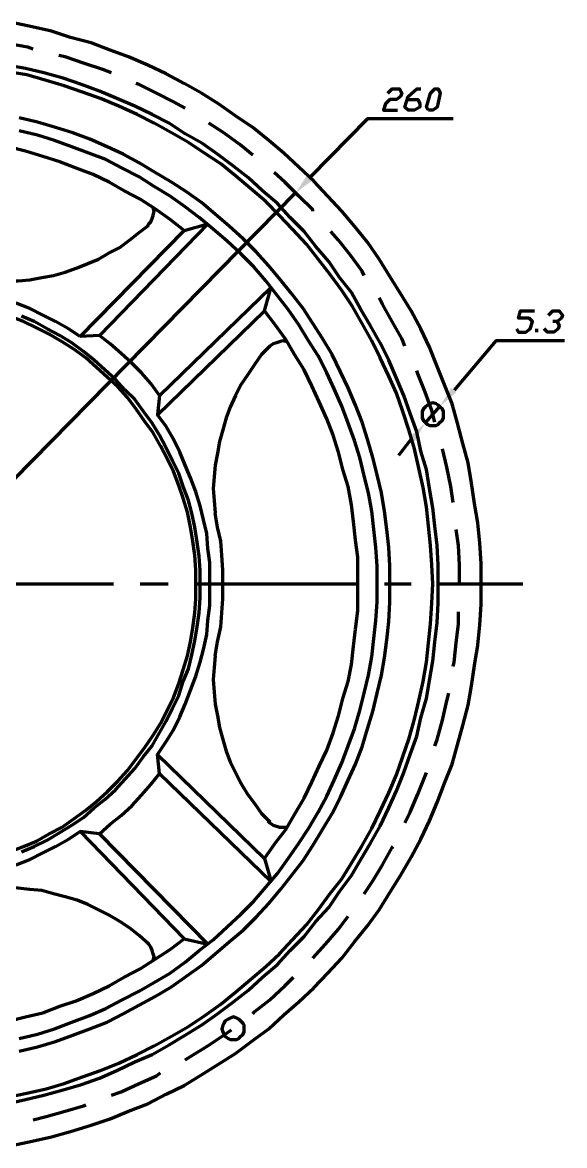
# Model space of a CAD drawing. Header units: inches. Extents: x 77 to 760, y 63 to 519.
# Drawn here: x 393.3 to 477.7, y 71.2 to 245.8 of the extents above; entities that cross this region are included whole.
import ezdxf

# ---------------------------------------------------------------- set-up
doc = ezdxf.new("R2010")
doc.units = ezdxf.units.IN
doc.header["$MEASUREMENT"] = 0
doc.layers.add('H', color=7, linetype='Continuous', lineweight=100)
doc.layers.add('P', color=250, linetype='Continuous', lineweight=100)

msp = doc.modelspace()

# ---------------------------------------------------------------- hatches: boundary and pattern name
at = {"layer": 'H', "linetype": 'Continuous'}
for points in [[(437.67, 222.17), (438.5, 221.33), (435.83, 219.33)], [(460, 189), (460.83, 188.33), (458.33, 186.17)], [(453.5, 181.33), (454.33, 180.67), (456, 183.5)]]:
    msp.add_hatch(color=0, dxfattribs=at).paths.add_polyline_path(points)

# ---------------------------------------------------------------- linework, layer by layer
at = {"layer": 'P', "color": 0, "linetype": 'Continuous'}
for points in [[(464.67, 158.5), (464.67, 161.67), (464.5, 164.83), (464.17, 168), (463.67, 171), (463.17, 174.17), (462.67, 177.33), (461.83, 180.33), (461, 183.5), (460.17, 186.5), (459, 189.5), (457.83, 192.33), (456.67, 195.33), (455.33, 198.17), (453.83, 201), (452.17, 203.67), (450.5, 206.33), (448.83, 209), (447, 211.67), (445, 214.17), (443, 216.5), (440.83, 218.83), (438.67, 221.17), (436.33, 223.33), (434, 225.5), (431.67, 227.5), (429.17, 229.5), (426.5, 231.33), (423.83, 233.17), (421.17, 234.83), (418.5, 236.33), (415.67, 237.83), (412.83, 239.17), (409.83, 240.5), (407, 241.5), (404, 242.67), (400.83, 243.5), (397.83, 244.5), (394.83, 245.17), (391.67, 245.83)], [(395, 241.67), (394.17, 242), (391.17, 242.5), (388, 243), (386.5, 243.17)], [(407.17, 238), (405.83, 238.5), (402.83, 239.5), (400, 240.5), (399, 240.67)], [(458, 158.5), (458, 161.5), (457.83, 164.5), (457.5, 167.5), (457.17, 170.33), (456.67, 173.33), (456.17, 176.33), (455.33, 179.17), (454.67, 182.17), (453.67, 185), (452.67, 187.83), (451.5, 190.5), (450.33, 193.33), (449, 196), (447.5, 198.67), (446, 201.17), (444.5, 203.83), (442.67, 206.17), (441, 208.67), (439, 211), (437.17, 213.33), (435, 215.5), (433, 217.67), (430.67, 219.67), (428.5, 221.67), (426.17, 223.5), (423.67, 225.33), (421.33, 227), (418.67, 228.5), (416.17, 230.17), (413.5, 231.5), (410.83, 232.83), (408, 234), (405.33, 235.17), (402.5, 236.17), (399.67, 237.17), (396.67, 238), (393.83, 238.67), (390.83, 239.17)], [(457.17, 158.5), (457, 161.5), (456.83, 164.5), (456.5, 167.5), (456.17, 170.5), (455.67, 173.5), (455, 176.5), (454.33, 179.5), (453.5, 182.33), (452.5, 185.33), (451.5, 188.17), (450.33, 190.83), (449, 193.67), (447.67, 196.33), (446.17, 199), (444.67, 201.67), (443, 204.17), (441.17, 206.67), (439.33, 209), (437.5, 211.33), (435.33, 213.67), (433.33, 215.83), (431.17, 218), (428.83, 220), (426.5, 222), (424.17, 223.83), (421.67, 225.5), (419.17, 227.17), (416.5, 228.67), (413.83, 230.17), (411.17, 231.5), (408.33, 232.83), (405.5, 234), (402.67, 235), (399.83, 236), (397, 236.83), (394, 237.67), (391, 238.17)], [(418.67, 232.5), (416.83, 233.5), (414.17, 234.83), (411.5, 236.17), (411, 236.33)], [(450.17, 234.83), (450.83, 235.5), (452, 235.5), (452.33, 234.83), (452.17, 234.33), (451.5, 233.83), (450.5, 233.83), (449.83, 233.17), (449.5, 232.17), (451.67, 232.17)], [(453.17, 233.83), (454.83, 233.83), (455.17, 233.17), (455.17, 232.67), (454.33, 232.17), (453.33, 232.17), (452.83, 232.67), (453.33, 234.33), (454.67, 235.5), (455.33, 235.5)], [(456.5, 232.17), (456.17, 232.67), (456.83, 234.83), (457.5, 235.5), (458, 235.5), (458.33, 234.83), (457.83, 232.67), (457.17, 232.17), (456.5, 232.17)], [(450.5, 158.5), (450.5, 161.33), (450.33, 164.17), (450, 167), (449.67, 169.83), (449.17, 172.67), (448.5, 175.5), (447.83, 178.17), (447, 181), (446.17, 183.67), (445.17, 186.33), (444, 189), (442.83, 191.5), (441.5, 194.17), (440, 196.67), (438.5, 199), (437, 201.33), (435.17, 203.67), (433.5, 205.83), (431.67, 208), (429.67, 210.17), (427.67, 212.17), (425.5, 214.17), (423.33, 216), (421.17, 217.83), (418.83, 219.5), (416.5, 221), (414, 222.5), (411.5, 224), (409, 225.33), (406.5, 226.5), (403.83, 227.67), (401.17, 228.67), (398.5, 229.5), (395.67, 230.33), (392.83, 231)], [(460.33, 230.83), (447, 230.83), (438.17, 221.83)], [(448.5, 158.5), (448.5, 161.33), (448.33, 164.17), (448, 167), (447.67, 169.83), (447.17, 172.67), (446.5, 175.33), (445.83, 178.17), (445, 180.83), (444, 183.5), (443, 186.17), (441.83, 188.83), (440.67, 191.33), (439.33, 194), (437.83, 196.33), (436.33, 198.83), (434.67, 201.17), (433, 203.33), (431.17, 205.67), (429.33, 207.83), (427.33, 209.83), (425.17, 211.83), (423, 213.67), (420.83, 215.5), (418.67, 217.17), (416.33, 218.83), (413.83, 220.33), (411.5, 221.83), (408.83, 223.17), (406.33, 224.5), (403.67, 225.5), (401, 226.5), (398.33, 227.5), (395.67, 228.33), (392.83, 229)], [(429.17, 225.17), (427.17, 226.83), (424.67, 228.67), (422.33, 230.17)], [(418.5, 213.5), (416.33, 215.17), (414, 216.83), (411.67, 218.33), (409.17, 219.67), (406.83, 221), (404.33, 222.17), (401.67, 223.17), (399.17, 224.17), (396.5, 225), (393.83, 225.83), (391.17, 226.5)], [(438.5, 216.5), (438.5, 216.67), (436.33, 218.83), (434.17, 221), (432.5, 222.5)], [(316, 97.5), (435.83, 219.33)], [(412.67, 214), (413, 214.5), (413.33, 214.83), (413.5, 215.33), (413.67, 215.83), (413.83, 216.5), (413.67, 217)], [(387, 205.83), (388.83, 205.67), (390.83, 205.67), (392.67, 205.67), (394.5, 205.83), (396.33, 206.17), (398.17, 206.5), (400, 207), (401.83, 207.67), (403.5, 208.33), (405.17, 209), (406.83, 210), (408.5, 210.83), (410, 212), (411.5, 213.17), (413, 214.33)], [(402.33, 197), (418.5, 213.5), (422.17, 214.5)], [(422.17, 214.5), (405.33, 197.17)], [(446.5, 206.5), (446.17, 207.17), (444.33, 209.67), (442.5, 212), (441.33, 213.33)], [(414.67, 187.83), (414.33, 184.83), (431, 201), (432, 204.67)], [(414.67, 187.83), (432, 204.67)], [(452.83, 195.5), (452.33, 196.67), (450.83, 199.33), (449.33, 202), (448.83, 203)], [(402.33, 197), (400.5, 198.17), (398.5, 199.33), (396.5, 200.33), (394.5, 201.33), (392.33, 202.17)], [(431, 115.83), (432.67, 118.17), (434.33, 120.33), (435.67, 122.67), (437.17, 125.17), (438.33, 127.67), (439.5, 130.17), (440.67, 132.67), (441.67, 135.33), (442.5, 138), (443.17, 140.67), (444, 143.33), (444.5, 146), (444.83, 148.83), (445.17, 151.5), (445.5, 154.33), (445.5, 157), (445.5, 159.83), (445.5, 162.67), (445.17, 165.33), (444.83, 168.17), (444.5, 170.83), (444, 173.67), (443.17, 176.33), (442.5, 179), (441.67, 181.67), (440.67, 184.17), (439.5, 186.83), (438.33, 189.33), (437.17, 191.83), (435.67, 194.17), (434.33, 196.5), (432.67, 198.83), (431, 201)], [(470.17, 198.17), (470.5, 197.67), (471.67, 197.67), (472.33, 198.17), (472.67, 199.33), (472.17, 199.83), (470.5, 199.83), (470.83, 201), (473, 201)], [(475.17, 200.33), (475.83, 201), (476.83, 201), (477.33, 200.33), (477.17, 199.83), (476.5, 199.33), (475.83, 199.33)], [(420.33, 158.5), (420.33, 160.67), (420.17, 163), (419.83, 165.17), (419.5, 167.33), (419, 169.67), (418.33, 171.83), (417.67, 173.83), (416.83, 176), (415.83, 178), (414.83, 180), (413.67, 182), (412.33, 183.83), (411, 185.67), (409.67, 187.5), (408.17, 189.17), (406.5, 190.67), (404.83, 192.17), (403.17, 193.67), (401.33, 195), (399.5, 196.17), (397.5, 197.33), (395.5, 198.33), (393.5, 199.33), (391.33, 200.17)], [(421, 158.5), (421, 160.67), (420.83, 162.83), (420.5, 165), (420.17, 167.33), (419.67, 169.5), (419.17, 171.5), (418.33, 173.67), (417.67, 175.67), (416.67, 177.67), (415.67, 179.67), (414.67, 181.67), (413.5, 183.5), (412.17, 185.33), (410.83, 187.17), (409.33, 188.67), (407.83, 190.33), (406.17, 191.83), (404.5, 193.33), (402.83, 194.67), (401, 196), (399.17, 197.17), (397.17, 198.17), (395.17, 199.33), (393.17, 200.17)], [(476.5, 199.33), (476.83, 198.67), (476.67, 198.17), (476, 197.67), (475, 197.67), (474.5, 198.17)], [(473.33, 197.67), (473.33, 198.17)], [(405.33, 197.17), (402.33, 197)], [(414.67, 187.83), (413.33, 189.67), (411.83, 191.33), (410.33, 192.83), (408.67, 194.33), (407, 195.83), (405.33, 197.17)], [(434.5, 196.17), (433.83, 196.33), (433.33, 196.17), (432.83, 196), (432.33, 195.83), (431.83, 195.5), (431.5, 195.17)], [(477.67, 196.33), (467, 196.33), (460.5, 188.67)], [(431.83, 195.5), (430.5, 194.17), (429.5, 192.67), (428.33, 191), (427.33, 189.5), (426.5, 187.83), (425.67, 186), (425, 184.33), (424.5, 182.5), (424, 180.67), (423.67, 178.83), (423.33, 177), (423.17, 175.17), (423, 173.33), (423.17, 171.5), (423.33, 169.5)], [(457.5, 183.67), (457, 185.5), (456, 188.33), (454.83, 191.17), (454.67, 191.67)], [(458.83, 184.83), (458.83, 185.33), (458.67, 185.67), (458.33, 186), (458, 186.33), (457.67, 186.5), (457.17, 186.67), (456.67, 186.5), (456.33, 186.33), (456, 186), (455.67, 185.67), (455.5, 185.33), (455.5, 184.83), (455.5, 184.33), (455.67, 184), (456, 183.67), (456.33, 183.33), (456.67, 183.17), (457.17, 183.17), (457.67, 183.17), (458, 183.33), (458.33, 183.67), (458.67, 184), (458.83, 184.33), (458.83, 184.83)], [(456, 183.5), (458.33, 186.17)], [(414.33, 132), (415.67, 134), (416.83, 135.83), (417.83, 137.83), (418.67, 139.83), (419.5, 142), (420.33, 144.17), (421, 146.33), (421.5, 148.33), (422, 150.67), (422.17, 152.83), (422.5, 155.17), (422.5, 157.33), (422.5, 159.67), (422.5, 161.83), (422.17, 164), (422, 166.33), (421.5, 168.5), (421, 170.67), (420.33, 172.83), (419.5, 175), (418.67, 177), (417.83, 179), (416.83, 181), (415.67, 183), (414.33, 184.83)], [(453.83, 181), (451.83, 178.5)], [(460.33, 171.17), (460, 173.67), (459.33, 176.67), (458.67, 179.5)], [(423.33, 147.33), (423.67, 149.5), (424.17, 151.83), (424.33, 154), (424.5, 156.17), (424.5, 158.5), (424.5, 160.67), (424.33, 163), (424.17, 165.17), (423.67, 167.33), (423.33, 169.5)], [(461.33, 158.5), (461.33, 161.5), (461.17, 164.5), (460.83, 167)], [(382.17, 158.5), (407.5, 158.5)], [(390.83, 77.67), (393.83, 78.33), (396.67, 79), (399.67, 79.83), (402.5, 80.67), (405.33, 81.67), (408, 82.83), (410.83, 84.17), (413.5, 85.33), (416.17, 86.83), (418.67, 88.33), (421.33, 90), (423.67, 91.67), (426.17, 93.5), (428.5, 95.33), (430.67, 97.33), (433, 99.33), (435, 101.5), (437.17, 103.67), (439, 106), (441, 108.17), (442.67, 110.67), (444.5, 113.17), (446, 115.67), (447.5, 118.17), (449, 120.83), (450.33, 123.67), (451.5, 126.33), (452.67, 129.17), (453.67, 132), (454.67, 134.83), (455.33, 137.67), (456.17, 140.67), (456.67, 143.5), (457.17, 146.5), (457.5, 149.5), (457.83, 152.5), (458, 155.5), (458, 158.5)], [(391, 78.67), (394, 79.33), (397, 80), (399.83, 80.83), (402.67, 81.83), (405.5, 82.83), (408.33, 84), (411.17, 85.33), (413.83, 86.67), (416.5, 88.17), (419.17, 89.67), (421.67, 91.33), (424.17, 93.17), (426.5, 95), (428.83, 97), (431.17, 99), (433.33, 101), (435.33, 103.17), (437.5, 105.5), (439.33, 107.83), (441.17, 110.33), (443, 112.67), (444.67, 115.33), (446.17, 117.83), (447.67, 120.5), (449, 123.17), (450.33, 126), (451.5, 128.83), (452.5, 131.67), (453.5, 134.5), (454.33, 137.5), (455, 140.33), (455.67, 143.33), (456.17, 146.33), (456.5, 149.33), (456.83, 152.33), (457, 155.5), (457.17, 158.5)], [(391.33, 116.83), (393.5, 117.67), (395.5, 118.5), (397.5, 119.67), (399.5, 120.67), (401.33, 122), (403.17, 123.33), (404.83, 124.67), (406.5, 126.17), (408.17, 127.83), (409.67, 129.5), (411, 131.33), (412.33, 133), (413.67, 135), (414.83, 136.83), (415.83, 138.83), (416.83, 140.83), (417.67, 143), (418.33, 145.17), (419, 147.33), (419.5, 149.5), (419.83, 151.67), (420.17, 154), (420.33, 156.17), (420.33, 158.5)], [(391.67, 71.17), (394.83, 71.83), (397.83, 72.5), (400.83, 73.33), (404, 74.33), (407, 75.33), (409.83, 76.5), (412.83, 77.67), (415.67, 79.17), (418.5, 80.5), (421.17, 82.17), (423.83, 83.83), (426.5, 85.5), (429.17, 87.5), (431.67, 89.33), (434, 91.5), (436.33, 93.5), (438.67, 95.67), (440.83, 98), (443, 100.33), (445, 102.83), (447, 105.33), (448.83, 107.83), (450.5, 110.5), (452.17, 113.17), (453.83, 116), (455.33, 118.83), (456.67, 121.67), (457.83, 124.5), (459, 127.5), (460.17, 130.5), (461, 133.5), (461.83, 136.5), (462.67, 139.67), (463.17, 142.67), (463.67, 145.83), (464.17, 149), (464.5, 152.17), (464.67, 155.33), (464.67, 158.5)], [(392.83, 85.83), (395.67, 86.5), (398.5, 87.33), (401.17, 88.33), (403.83, 89.33), (406.5, 90.33), (409, 91.67), (411.5, 93), (414, 94.33), (416.5, 95.83), (418.83, 97.5), (421.17, 99.17), (423.33, 101), (425.5, 102.83), (427.67, 104.67), (429.67, 106.67), (431.67, 108.83), (433.5, 111), (435.17, 113.17), (437, 115.5), (438.5, 117.83), (440, 120.33), (441.5, 122.83), (442.83, 125.33), (444, 128), (445.17, 130.5), (446.17, 133.17), (447, 136), (447.83, 138.67), (448.5, 141.5), (449.17, 144.33), (449.67, 147), (450, 149.83), (450.33, 152.67), (450.5, 155.67), (450.5, 158.5)], [(392.83, 87.83), (395.67, 88.5), (398.33, 89.33), (401, 90.33), (403.67, 91.33), (406.33, 92.5), (408.83, 93.83), (411.5, 95.17), (413.83, 96.5), (416.33, 98), (418.67, 99.67), (420.83, 101.5), (423, 103.17), (425.17, 105.17), (427.33, 107.17), (429.33, 109.17), (431.17, 111.33), (433, 113.5), (434.67, 115.83), (436.33, 118.17), (437.83, 120.5), (439.33, 123), (440.67, 125.5), (441.83, 128), (443, 130.67), (444, 133.33), (445, 136), (445.83, 138.83), (446.5, 141.5), (447.17, 144.33), (447.67, 147.17), (448, 150), (448.33, 152.83), (448.5, 155.67), (448.5, 158.5)], [(393.17, 116.83), (395.17, 117.67), (397.17, 118.67), (399.17, 119.83), (401, 121), (402.83, 122.17), (404.5, 123.67), (406.17, 125), (407.83, 126.5), (409.33, 128.17), (410.83, 129.83), (412.17, 131.67), (413.5, 133.33), (414.67, 135.33), (415.67, 137.17), (416.67, 139.17), (417.67, 141.17), (418.33, 143.33), (419.17, 145.33), (419.67, 147.5), (420.17, 149.67), (420.5, 151.83), (420.83, 154), (421, 156.33), (421, 158.5)], [(411.67, 158.5), (416, 158.5)], [(420.17, 158.5), (445.5, 158.5)], [(449.67, 158.5), (453.83, 158.5)], [(458, 158.5), (471.17, 158.5)], [(461.33, 158.5), (461.33, 158.5)], [(460.33, 145.67), (460.5, 146.33), (460.83, 149.33), (461.17, 152.33), (461.17, 154.17)], [(423.33, 147.33), (423.17, 145.5), (423, 143.67), (423.17, 141.67), (423.33, 139.83), (423.67, 138), (424, 136.17), (424.5, 134.33), (425, 132.5), (425.67, 130.83), (426.5, 129.17), (427.33, 127.5), (428.33, 125.83), (429.5, 124.33), (430.5, 122.83), (431.83, 121.5)], [(457.5, 133.33), (457.83, 134.33), (458.67, 137.33), (459.33, 140.33), (459.67, 141.5)], [(414.33, 132), (431, 115.83), (432, 112.17)], [(414.67, 129), (414.33, 132)], [(405.33, 119.67), (407, 121.17), (408.67, 122.5), (410.33, 124), (411.83, 125.67), (413.33, 127.33), (414.67, 129)], [(432, 112.17), (414.67, 129)], [(452.83, 121.33), (453.67, 123), (454.83, 125.83), (456, 128.67), (456.17, 129.17)], [(431.5, 121.67), (431.83, 121.33), (432.33, 121), (432.83, 120.83), (433.33, 120.67), (433.83, 120.67), (434.5, 120.67)], [(392.33, 114.83), (394.5, 115.67), (396.5, 116.67), (398.5, 117.67), (400.5, 118.83), (402.33, 120)], [(405.33, 119.67), (402.33, 120), (418.5, 103.33), (422.17, 102.5)], [(405.33, 119.67), (422.17, 102.5)], [(446.5, 110.33), (447.83, 112.33), (449.33, 114.83), (450.83, 117.5), (451, 117.67)], [(413, 102.5), (411.5, 103.83), (410, 105), (408.5, 106), (406.83, 107), (405.17, 107.83), (403.5, 108.67), (401.83, 109.33), (400, 109.83), (398.17, 110.33), (396.33, 110.83), (394.5, 111), (392.67, 111.17), (390.83, 111.33), (388.83, 111.33), (387, 111.17)], [(438.5, 100.33), (440.5, 102.5), (442.5, 104.83), (444, 106.83)], [(391.17, 90.5), (393.83, 91.17), (396.5, 91.83), (399.17, 92.83), (401.67, 93.67), (404.33, 94.83), (406.83, 96), (409.17, 97.33), (411.67, 98.67), (414, 100.17), (416.33, 101.67), (418.5, 103.33)], [(413.67, 100), (413.83, 100.5), (413.67, 101), (413.5, 101.5), (413.33, 102), (413, 102.5), (412.67, 102.83)], [(429.17, 91.67), (429.5, 92), (431.83, 93.83), (434.17, 96), (435.5, 97.33)], [(427.83, 89.33), (427.83, 89.83), (427.67, 90.17), (427.33, 90.5), (427, 90.83), (426.67, 91), (426.17, 91.17), (425.67, 91), (425.33, 90.83), (424.83, 90.5), (424.67, 90.17), (424.5, 89.83), (424.33, 89.33), (424.5, 88.83), (424.67, 88.5), (424.83, 88.17), (425.33, 87.83), (425.67, 87.67), (426.17, 87.67), (426.67, 87.67), (427, 87.83), (427.33, 88.17), (427.67, 88.5), (427.83, 88.83), (427.83, 89.33)], [(418.67, 84.5), (419.5, 85), (422.17, 86.67), (424.67, 88.33), (425.83, 89.17)], [(407.17, 79), (408.67, 79.5), (411.5, 80.83), (414.17, 82), (414.83, 82.5)], [(395, 75.17), (397, 75.67), (400, 76.5), (402.83, 77.33), (403.17, 77.5)]]:
    msp.add_lwpolyline(points, dxfattribs=at)

doc.saveas('drawing.dxf')
